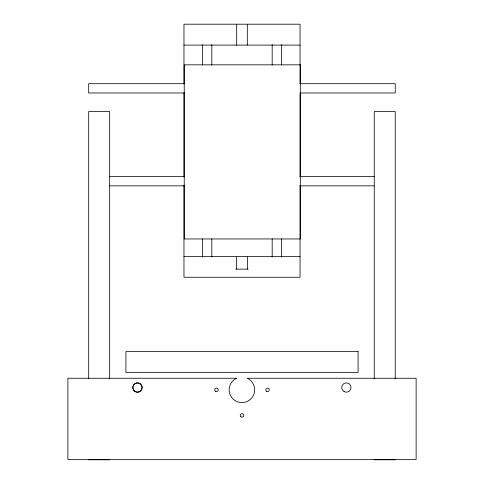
<?xml version="1.0" encoding="UTF-8"?>
<svg xmlns="http://www.w3.org/2000/svg" width="484" height="484" viewBox="0 0 484 484"><rect width="100%" height="100%" fill="white"/><g stroke="black" fill="none" stroke-linecap="round" stroke-linejoin="round"><path stroke-width="0.73" d="M183.968 45.097L300.044 45.097M184.579 83.696L88.687 83.696L88.687 92.982L184.579 92.982M300.098 83.696L395.228 83.696L395.228 92.982L300.098 92.982M109.832 176.563L184.579 176.563M300.098 176.563L374.09 176.563M109.832 185.844L184.579 185.844M300.098 185.844L374.09 185.844M183.968 256.363L300.044 256.363M235.787 269.134L248.213 269.134M88.687 459.8L109.668 459.8M374.253 459.8L395.228 459.8M395.228 378.972L395.228 111.55L374.253 111.55L374.253 378.972M300.044 83.944L300.044 24.2L183.968 24.2L183.968 83.944M300.044 93.019L300.044 176.963M300.044 185.281L300.044 277.259L183.968 277.259L183.968 185.281M281.47 44.613L281.47 65.019M281.47 238.896L281.47 257.04M272.183 44.613L272.183 65.019M272.183 238.896L272.183 257.04M247.318 24.2L247.318 45.097M247.397 256.363L247.397 269.134M236.682 24.2L236.682 45.097M236.603 256.363L236.603 269.134M211.817 44.613L211.817 65.019M211.817 238.896L211.817 257.04M202.53 44.613L202.53 65.019M202.53 238.896L202.53 257.04M183.968 93.019L183.968 176.963M109.668 378.972L109.668 111.55L88.687 111.55L88.687 378.972M300.316 64.832L184.235 64.832L184.235 238.951L300.316 238.951L300.316 64.832M358.081 351.553L125.919 351.553L125.919 372.45L358.081 372.45L358.081 351.553M236.579 378.252L67.875 378.252L67.875 459.51L416.125 459.51L416.125 378.252L247.221 378.252A12.772 12.772 0 0 1 251.934 397.757A12.772 12.772 0 0 1 231.866 397.757A12.772 12.772 0 0 1 236.579 378.252M135.103 391.562A4.64 4.64 0 0 0 142.066 387.539A4.64 4.64 0 0 0 135.103 383.516A4.64 4.64 0 0 0 135.103 391.562M344.051 391.562A4.64 4.64 0 0 0 351.015 387.539A4.64 4.64 0 0 0 344.051 383.516A4.64 4.64 0 0 0 344.051 391.562M266.666 391.368A1.742 1.742 0 0 0 269.279 389.862A1.742 1.742 0 0 0 266.666 388.349A1.742 1.742 0 0 0 266.666 391.368M240.996 416.821A1.742 1.742 0 0 0 243.736 415.556A1.742 1.742 0 0 0 241.268 413.82A1.742 1.742 0 0 0 240.996 416.821M215.592 391.368A1.742 1.742 0 0 0 218.205 389.862A1.742 1.742 0 0 0 215.592 388.349A1.742 1.742 0 0 0 215.592 391.368M135.205 391.562A4.64 4.64 0 0 0 142.169 387.539A4.64 4.64 0 0 0 135.205 383.516A4.64 4.64 0 0 0 135.205 391.562"/></g></svg>
